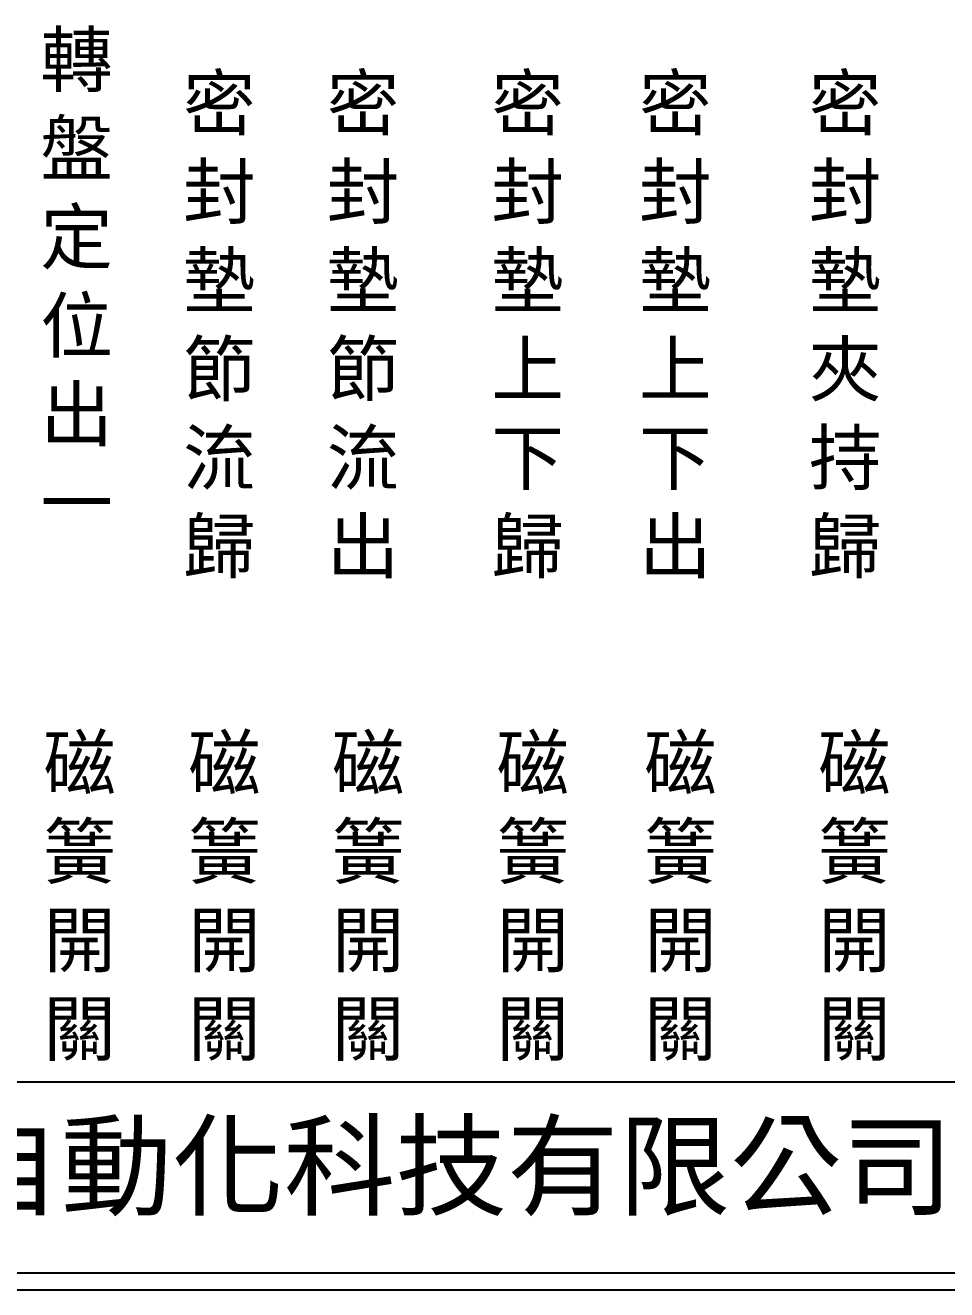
# Model space of a CAD drawing. Extents: x 325 to 612, y 3 to 207.
# Drawn here: x 385.9 to 453.5, y 3 to 95.7 of the extents above; entities that cross this region are included whole.
import ezdxf

# ---------------------------------------------------------------- set-up
doc = ezdxf.new("R2010")
doc.units = 0
doc.layers.add('圖框層', color=7, linetype='CONTINUOUS')
doc.layers.add('標尺寸層', color=3, linetype='CONTINUOUS')
doc.styles.add('CNS', font='romanc.shx', dxfattribs={"bigfont": 'chineset.shx'})
doc.styles.add('STSL', font='kaiu.ttf')

msp = doc.modelspace()

# ---------------------------------------------------------------- linework, layer by layer
at = {"layer": '圖框層', "color": 7}
for p, q in [((326.569, 18.25), (611.07, 18.25)), ((326.569, 4.25), (611.07, 4.25)), ((325.319, 3), (612.319, 3))]:
    msp.add_line(p, q, dxfattribs=at)

# ---------------------------------------------------------------- texts
at = {"layer": '圖框層', "color": 4, "style": 'STSL'}
msp.add_text('泓陞自動化科技有限公司', height=6, dxfattribs=at).set_placement((363.923, 9.076))
at = {"layer": '標尺寸層', "color": 7, "char_height": 3.9, "width": 4.96081, "attachment_point": 5, "style": 'CNS'}
for s, insert in [('{\\fDFKai-SB|b0|i0|c136|p65;轉盤定位出一}', (389.632, 76.973)), ('{\\fDFKai-SB|b0|i0|c136|p65;密封墊節流歸}', (400.103, 73.584)), ('{\\fDFKai-SB|b0|i0|c136|p65;密封墊節流出}', (410.647, 73.584)), ('{\\fDFKai-SB|b0|i0|c136|p65;密封墊上下歸}', (422.725, 73.584)), ('{\\fDFKai-SB|b0|i0|c136|p65;密封墊上下出}', (433.559, 73.584)), ('{\\fDFKai-SB|b0|i0|c136|p65;密封墊夾持歸}', (446.016, 73.584)), ('{\\fDFKai-SB|b0|i0|c136|p65;磁簧開關}', (389.856, 31.684)), ('{\\fDFKai-SB|b0|i0|c136|p65;磁簧開關}', (400.474, 31.684)), ('{\\fDFKai-SB|b0|i0|c136|p65;磁簧開關}', (411.018, 31.684)), ('{\\fDFKai-SB|b0|i0|c136|p65;磁簧開關}', (423.095, 31.684)), ('{\\fDFKai-SB|b0|i0|c136|p65;磁簧開關}', (433.929, 31.684)), ('{\\fDFKai-SB|b0|i0|c136|p65;磁簧開關}', (446.697, 31.684))]:
    msp.add_mtext(s, dxfattribs=dict(at, insert=insert))

doc.saveas('drawing.dxf')
